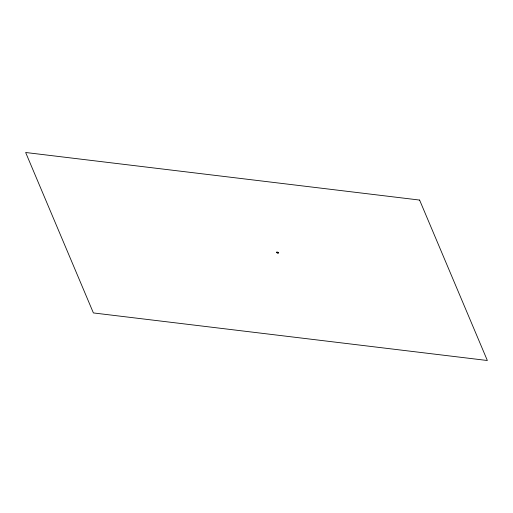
<?xml version="1.0" encoding="UTF-8"?>
<svg xmlns="http://www.w3.org/2000/svg" width="513" height="513" viewBox="0 0 513 513"><rect width="100%" height="100%" fill="white"/><g stroke="black" fill="none" stroke-linecap="round" stroke-linejoin="round"><path stroke-width="0.77" d="M276.77 252.133L278.213 252.454L278.424 252.941L276.949 252.768L276.77 252.133L278.245 252.313L278.424 252.941L276.93 252.434L278.027 252.845M276.949 252.768L278.078 252.762M277.995 252.723L277.963 252.653M277.084 252.543L278.046 252.678M277.77 252.813L277.616 252.486M419.602 200.064L25.65 152.496L93.398 312.936L487.35 360.504L419.602 200.064"/></g></svg>
